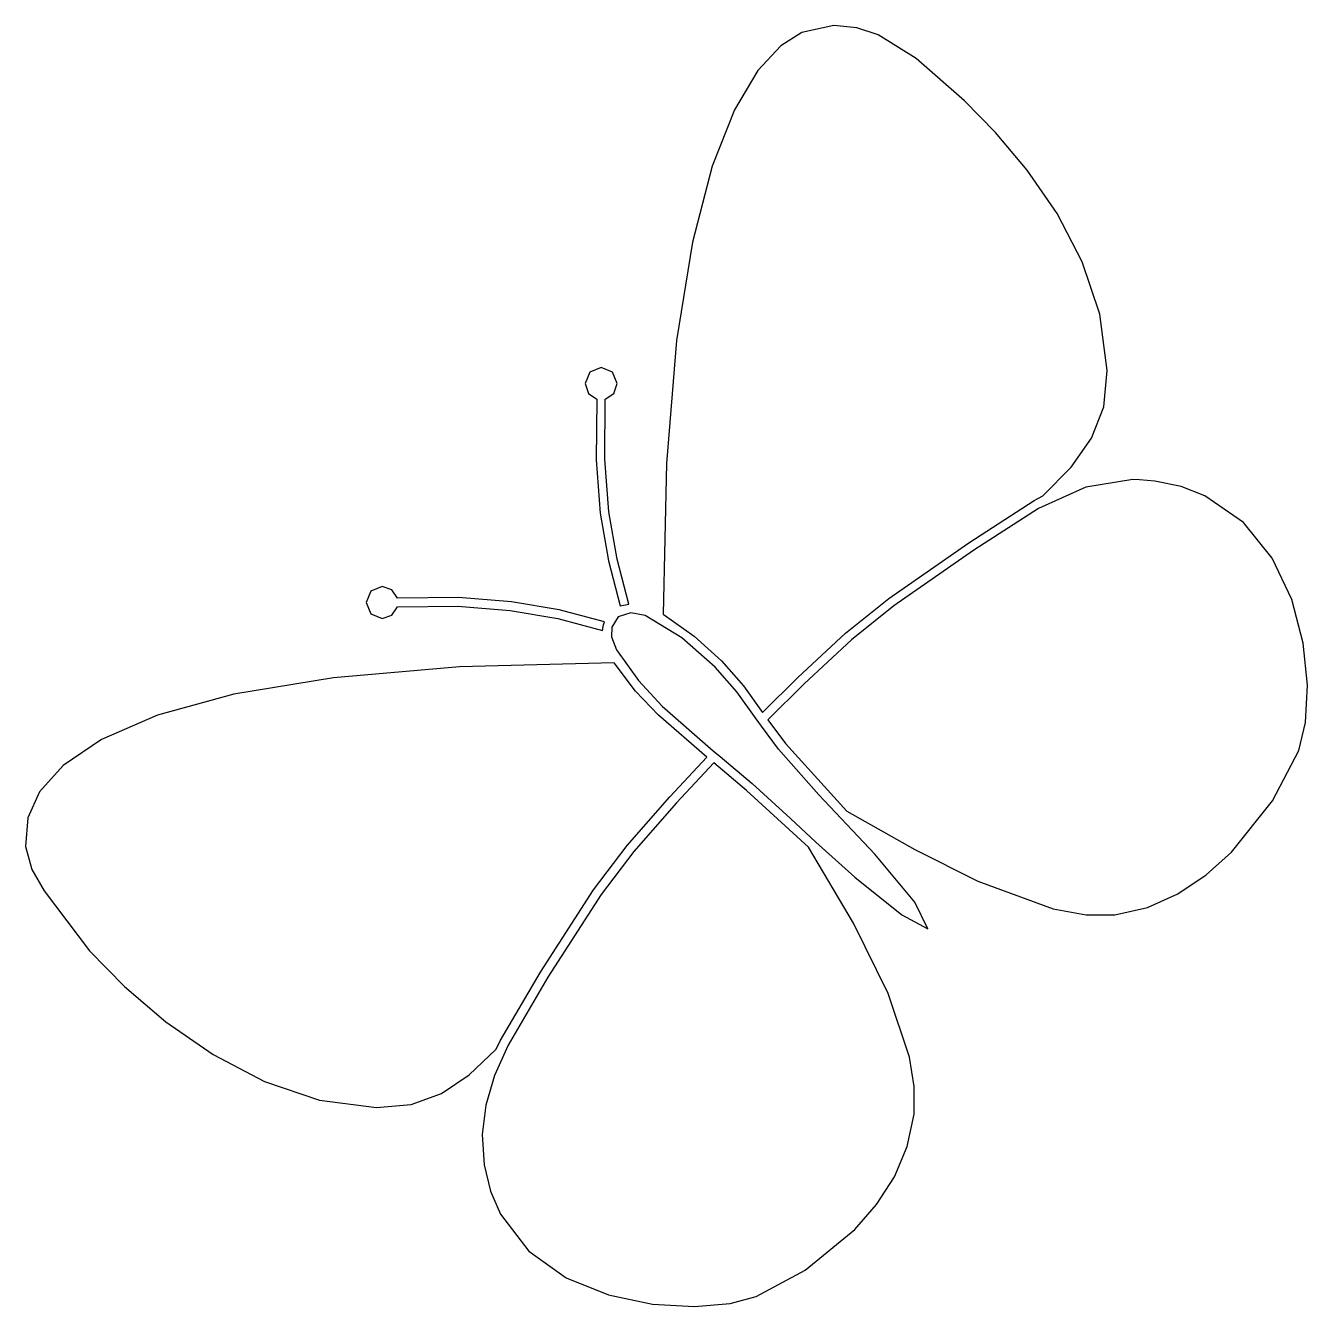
# Model space of a CAD drawing. Extents: x -63 to 64, y -63 to 63.
import ezdxf

# ---------------------------------------------------------------- set-up
doc = ezdxf.new("R2010")
doc.units = 0
doc.layers.add('Layer_1', color=7, linetype='CONTINUOUS')

msp = doc.modelspace()

# ---------------------------------------------------------------- linework, layer by layer
at = {"layer": 'Layer_1', "color": 7}
for p, q in [((16.694318, 63.471081), (13.527586, 62.77655)), ((18.945673, 63.254758), (16.694318, 63.471081)), ((16.694318, 63.471081), (16.694318, 63.471081)), ((13.527586, 62.77655), (11.447898, 61.48115)), ((21.064915, 62.551442), (18.945673, 63.254758)), ((24.813719, 60.205144), (21.064915, 62.551442)), ((11.447898, 61.48115), (9.178035, 59.019043)), ((29.595852, 56.028696), (24.813719, 60.205144)), ((9.178035, 59.019043), (6.864941, 55.131309)), ((32.661254, 52.906163), (29.595852, 56.028696)), ((6.864941, 55.131309), (4.655562, 49.559051)), ((35.808986, 49.174294), (32.661254, 52.906163)), ((4.655562, 49.559051), (2.696841, 42.04335)), ((38.763633, 44.893256), (35.808986, 49.174294)), ((41.249777, 40.123136), (38.763633, 44.893256)), ((2.696841, 42.04335), (1.13572, 32.325257)), ((42.992003, 34.924153), (41.249777, 40.123136)), ((43.714892, 29.356367), (42.992003, 34.924153)), ((1.13572, 32.325257), (0.119143, 20.145851)), ((-7.458389, 29.183965), (-7.9202, 28.066524)), ((-6.340968, 29.645769), (-7.458389, 29.183965)), ((-5.219416, 29.183965), (-6.340968, 29.645769)), ((-6.340968, 29.645769), (-6.340968, 29.645769)), ((-4.753468, 28.066524), (-5.219416, 29.183965)), ((43.366293, 25.763537), (43.714892, 29.356367)), ((-7.9202, 28.066524), (-7.592289, 27.098122)), ((-5.087672, 27.095424), (-4.753468, 28.066524)), ((-7.592289, 27.098122), (-6.762648, 26.536915)), ((-5.927557, 26.536915), (-5.087672, 27.095424)), ((-6.762648, 26.536915), (-6.825233, 20.512775)), ((-5.975507, 20.575058), (-5.927557, 26.536915)), ((42.172528, 22.656774), (43.366293, 25.763537)), ((40.160377, 19.801284), (42.172528, 22.656774)), ((-6.825233, 20.512775), (-6.417409, 15.264924)), ((-5.557884, 15.376446), (-5.975507, 20.575058)), ((0.119143, 20.145851), (-0.205942, 5.246211)), ((37.356624, 16.962305), (40.160377, 19.801284)), ((41.59712, 17.821354), (36.926676, 15.722071)), ((46.253239, 18.566342), (41.59712, 17.821354)), ((46.898158, 18.55806), (46.253236, 18.566262)), ((46.253236, 18.566262), (46.253236, 18.566262)), ((48.411244, 18.425769), (46.898158, 18.55806)), ((51.035445, 17.872657), (48.411244, 18.425769)), ((53.366212, 16.977201), (51.035445, 17.872657)), ((30.017598, 12.315402), (36.48846, 16.491003)), ((36.48846, 16.491003), (37.356624, 16.962305)), ((57.20275, 14.322504), (53.366212, 16.977201)), ((-6.417409, 15.264924), (-5.60136, 10.537084)), ((-4.738051, 10.687579), (-5.557884, 15.376446)), ((36.926676, 15.722071), (30.526461, 11.587401)), ((60.031463, 10.788359), (57.20275, 14.322504)), ((22.10174, 6.817175), (30.017598, 12.315402)), ((30.526461, 11.587401), (22.597834, 6.081316)), ((-5.60136, 10.537084), (-4.439276, 6.073034)), ((-3.57938, 6.254935), (-4.738051, 10.687579)), ((61.962869, 6.70142), (60.031463, 10.788359)), ((-27.995462, 7.991184), (-29.112882, 7.52938)), ((-27.027058, 7.663286), (-27.995462, 7.991184)), ((-27.995462, 7.991184), (-27.995462, 7.991184)), ((-26.46584, 6.833632), (-27.027058, 7.663286)), ((-29.112882, 7.52938), (-29.574694, 6.411965)), ((-29.574694, 6.411965), (-29.112882, 5.290397)), ((-20.444149, 6.895994), (-26.46584, 6.833632)), ((-15.198388, 6.487901), (-20.444149, 6.895994)), ((-10.47245, 5.671846), (-15.198388, 6.487901)), ((17.837019, 3.38672), (22.10174, 6.817175)), ((63.089465, 2.394268), (61.962869, 6.70142)), ((-29.112882, 5.290397), (-27.995462, 4.824465)), ((-27.995462, 4.824465), (-27.024351, 5.158661)), ((-27.024351, 5.158661), (-26.46584, 5.998554)), ((-26.46584, 5.998554), (-20.509231, 6.047211)), ((-20.509231, 6.047211), (-15.314616, 5.631736)), ((-15.314616, 5.631736), (-10.629256, 4.814702)), ((-6.010239, 4.510273), (-10.47245, 5.671846)), ((-3.380942, 5.378424), (-4.637713, 4.981549)), ((-4.439276, 6.073034), (-3.57938, 6.254935)), ((-1.99188, 5.122148), (-3.380942, 5.378424)), ((-3.380942, 5.378424), (-3.380942, 5.378424)), ((1.663373, 2.920947), (-1.99188, 5.122148)), ((-0.205942, 5.246211), (2.881951, 3.090651)), ((22.597834, 6.081316), (18.432898, 2.727431)), ((-10.629256, 4.814702), (-6.200409, 3.658632)), ((-6.200409, 3.658632), (-6.109458, 4.212616)), ((-6.109458, 4.212616), (-6.010239, 4.510273)), ((-5.25783, 3.981106), (-5.312795, 3.007519)), ((-4.637713, 4.981549), (-5.25783, 3.981106)), ((-5.312795, 3.007519), (-4.803078, 1.723866)), ((4.953433, 0.020611), (1.663373, 2.920947)), ((2.881951, 3.090651), (5.57355, 0.649076)), ((13.130711, -0.996289), (17.837019, 3.38672)), ((18.432898, 2.727431), (13.74256, -1.632955)), ((-4.803078, 1.723866), (-2.647586, -1.28614)), ((63.505339, -1.774878), (63.089465, 2.394268)), ((-20.340178, 0.051726), (-32.784897, -1.023805)), ((-5.02632, 0.434022), (-20.340178, 0.051726)), ((-2.91853, -2.348362), (-5.02632, 0.434049)), ((-5.02632, 0.434049), (-5.02632, 0.434049)), ((7.077976, -2.417551), (4.953433, 0.020611)), ((5.57355, 0.649076), (7.734984, -1.815491)), ((-32.784897, -1.023805), (-42.643092, -2.664751)), ((9.641519, -4.452408), (13.130711, -0.996289)), ((-0.665833, -4.742365), (-2.91853, -2.348362)), ((-2.647586, -1.28614), (-0.312038, -3.842147)), ((9.004865, -5.089155), (7.077976, -2.417551)), ((7.734984, -1.815491), (9.641519, -4.452408)), ((13.74256, -1.632955), (10.154149, -5.188294)), ((63.323623, -5.441103), (63.505339, -1.774878)), ((-42.643092, -2.664751), (-50.197385, -4.743344)), ((-50.197385, -4.743344), (-55.730397, -7.131817)), ((4.118341, -8.892514), (-0.665833, -4.742365)), ((-0.312038, -3.842147), (4.738459, -8.247618)), ((9.525763, -5.824987), (9.004865, -5.089155)), ((11.204214, -8.090482), (9.525763, -5.824987)), ((10.154149, -5.188294), (11.890477, -7.544726)), ((62.657403, -8.239284), (63.323623, -5.441103)), ((-55.730397, -7.131817), (-59.524749, -9.702377)), ((11.890477, -7.544726), (17.959357, -14.233737)), ((4.738459, -8.247618), (5.424722, -8.809858)), ((5.424722, -8.809858), (8.616258, -11.5053)), ((15.1895, -12.596707), (11.204214, -8.090482)), ((60.067238, -13.203238), (62.657403, -8.239284)), ((-59.524749, -9.702377), (-61.86306, -12.327281)), ((0.472052, -12.803373), (4.118341, -8.892514)), ((4.804604, -9.454753), (1.125242, -13.398685)), ((8.029206, -12.166732), (4.804597, -9.454753)), ((4.804597, -9.454753), (4.804597, -9.454753)), ((-61.86306, -12.327281), (-63.027949, -14.878738)), ((14.180768, -17.797383), (8.029206, -12.166732)), ((8.616258, -11.5053), (12.394839, -14.96142)), ((17.413654, -14.944884), (15.1895, -12.596707)), ((-3.77196, -17.635246), (0.472052, -12.803373)), ((1.125242, -13.398685), (-3.099018, -18.211218)), ((55.99321, -18.285169), (60.067238, -13.203238)), ((-63.027949, -14.878738), (-63.240756, -17.709065)), ((12.394839, -14.96142), (14.908381, -17.276524)), ((20.74575, -18.475378), (17.413654, -14.944884)), ((17.959357, -14.233737), (24.681478, -18.026697)), ((-63.240756, -17.709065), (-62.636757, -20.001627)), ((-7.076841, -21.997644), (-3.77196, -17.635246)), ((14.908381, -17.276524), (18.753107, -20.740873)), ((-3.099018, -18.211218), (-6.3327, -22.468946)), ((18.623205, -25.301628), (14.180768, -17.797383)), ((24.697964, -23.221341), (20.74575, -18.475378)), ((24.681478, -18.026697), (30.93221, -21.145976)), ((53.483452, -20.526507), (55.99321, -18.285169)), ((-62.636757, -20.001627), (-61.407376, -22.121707)), ((18.753107, -20.740873), (23.416388, -24.494649)), ((30.93221, -21.145976), (38.384893, -23.881847)), ((50.704766, -22.393116), (53.483452, -20.526507)), ((-61.407376, -22.121707), (-56.91161, -28.055676)), ((-12.336937, -30.165887), (-7.076841, -21.997644)), ((-6.3327, -22.468946), (-11.59331, -30.644386)), ((47.688815, -23.758102), (50.704766, -22.393116)), ((25.979539, -25.850638), (24.697964, -23.221341)), ((38.384893, -23.881847), (41.617236, -24.483245)), ((44.467301, -24.494622), (47.688815, -23.758102)), ((22.066712, -32.250195), (18.623205, -25.301628)), ((23.416388, -24.494649), (25.979539, -25.850638)), ((41.617236, -24.483245), (44.467301, -24.494622)), ((-56.91161, -28.055676), (-53.464629, -31.560955)), ((-16.312453, -36.954883), (-12.336937, -30.165887)), ((-53.464629, -31.560955), (-49.361386, -35.060943)), ((-11.59331, -30.644386), (-15.526971, -37.360013)), ((24.175872, -38.568365), (22.066712, -32.250195)), ((-49.361386, -35.060943), (-44.709236, -38.282457)), ((-19.391306, -40.305858), (-16.709328, -37.756888)), ((-15.526971, -37.360013), (-16.872877, -40.381264)), ((-16.709328, -37.756888), (-16.312453, -36.954883)), ((-44.709236, -38.282457), (-39.615536, -40.952314)), ((24.625256, -41.467643), (24.175872, -38.568365)), ((-22.121584, -42.135901), (-19.391306, -40.305858)), ((-16.872877, -40.381264), (-17.744478, -43.297025)), ((-39.615536, -40.952314), (-34.187638, -42.797439)), ((24.615282, -44.181316), (24.625256, -41.467643)), ((-34.187638, -42.797439), (-28.532897, -43.544649)), ((-25.101623, -43.223392), (-22.121584, -42.135901)), ((-28.532897, -43.544649), (-25.101623, -43.223392)), ((-17.744478, -43.297025), (-18.098504, -46.206331)), ((23.946193, -47.39804), (24.615282, -44.181316)), ((-18.098504, -46.206331), (-17.891685, -49.208399)), ((22.66376, -50.388388), (23.946193, -47.39804)), ((-17.891685, -49.208399), (-17.256698, -51.804914)), ((20.88948, -53.129815), (22.66376, -50.388388)), ((-17.256698, -51.804914), (-16.279258, -54.083797)), ((18.744839, -55.599727), (20.88948, -53.129815)), ((-16.279258, -54.083797), (-13.467753, -57.759044)), ((13.8481, -59.619065), (18.744839, -55.599727)), ((-13.467753, -57.759044), (-9.798633, -60.375297)), ((-9.798633, -60.375297), (-5.613364, -62.073737)), ((9.013133, -62.239102), (13.8481, -59.619065)), ((-5.613364, -62.073737), (-1.25905, -62.975834)), ((-1.25905, -62.975834), (2.887494, -63.206498)), ((2.887494, -63.206498), (6.440232, -62.912122)), ((6.440232, -62.912122), (9.013133, -62.239102))]:
    msp.add_line(p, q, dxfattribs=at)

doc.saveas('drawing.dxf')
